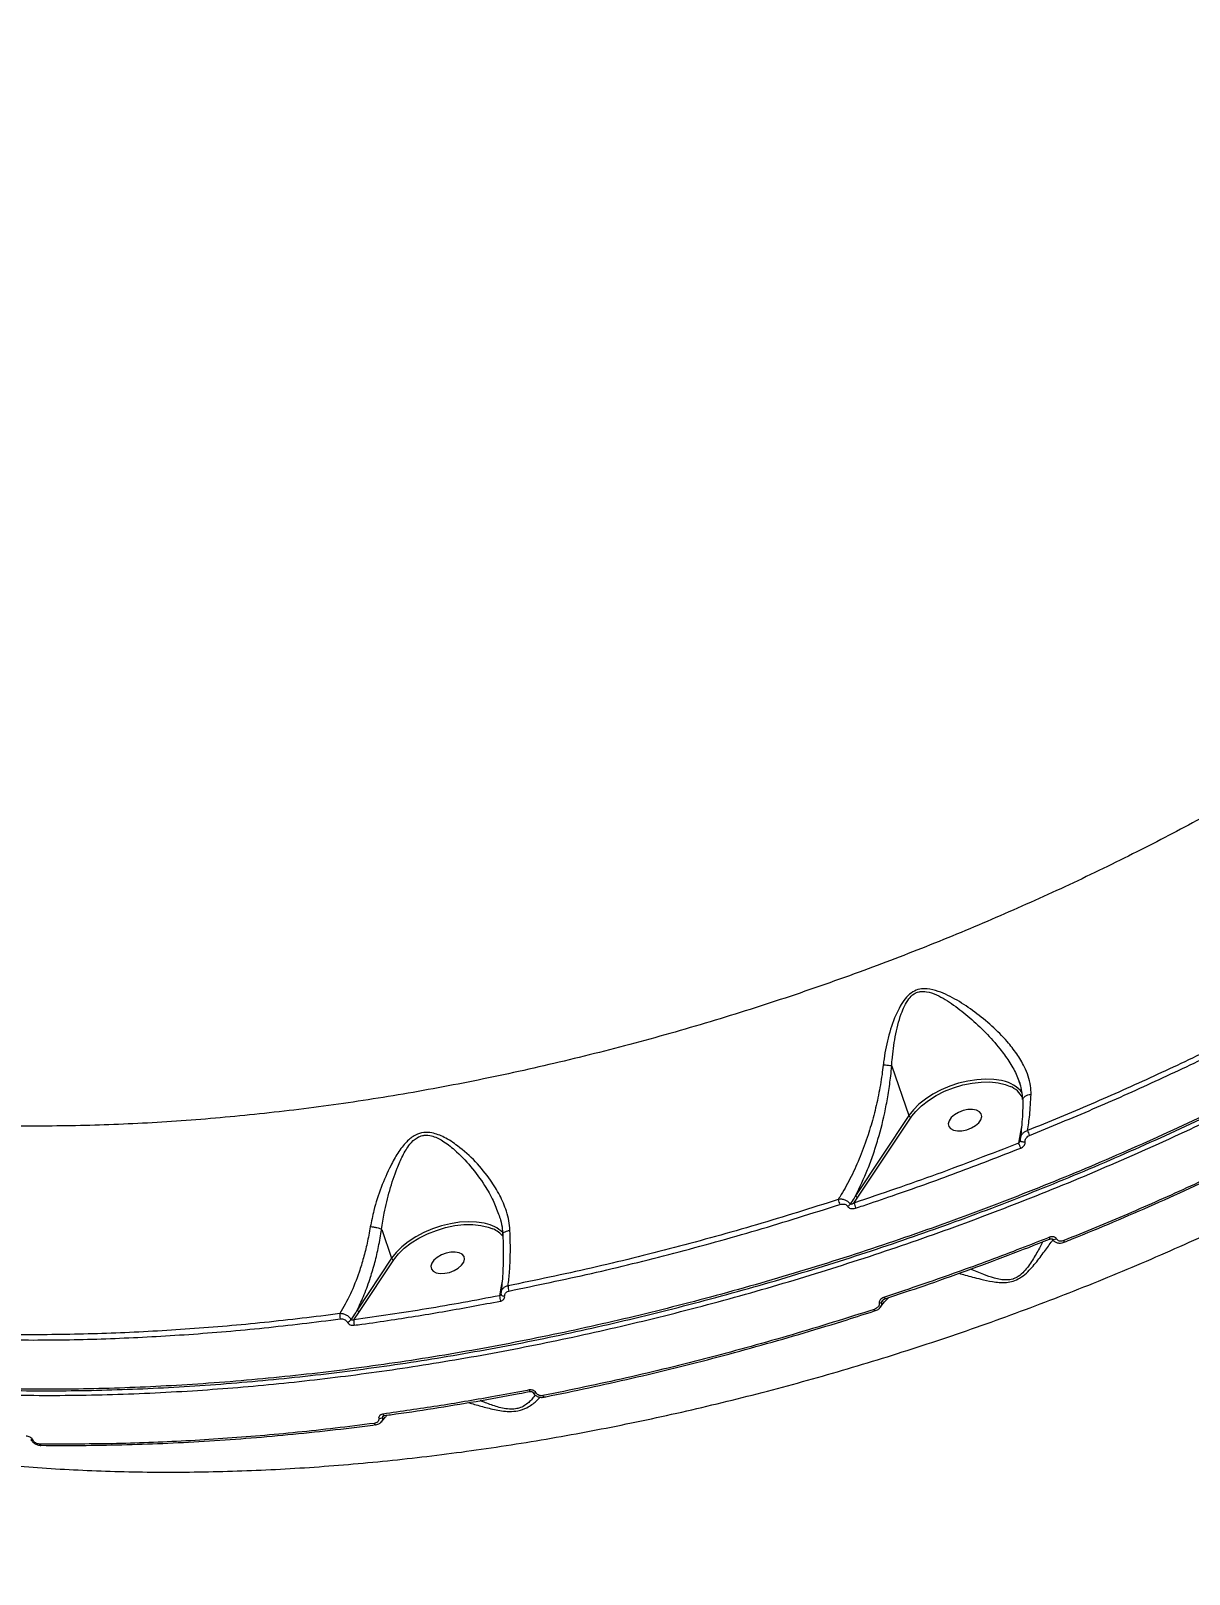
# Model space of a CAD drawing. Header units: millimetres. Extents: x -6879 to 7341, y -8047 to 7187.
# Drawn here: x -1129.2 to -830.7, y 2575.6 to 2973.6 of the extents above; entities that cross this region are included whole.
import ezdxf

# ---------------------------------------------------------------- set-up
doc = ezdxf.new("R2010")
doc.units = ezdxf.units.MM
for name, color, linetype in [('DIKOM_ОБЪЕКТ', 7, 'Continuous'), ('DIKOM_РАЗМЕР_ЗОНА', 7, 'Continuous'), ('DIKOM_РАЗМЕР_ОБЪЕКТА', 7, 'Continuous')]:
    doc.layers.add(name, color=color, linetype=linetype)
doc.styles.add('style1', font='arial.ttf', dxfattribs={"width": 0.8})
doc.dimstyles.new('1-50', dxfattribs={"dimtxt": 300, "dimasz": 200, "dimexe": 100, "dimexo": 0, "dimgap": 100, "dimtad": 0, "dimdec": 0, "dimtxsty": 'style1', "dimcen": 0, "dimclrd": 7, "dimclre": 7, "dimadec": 1, "dimazin": 2, "dimtfac": 1, "dimtdec": 0, "dimtmove": 1, "dimatfit": 3, "dimfxl": 0, "dimlwd": 25, "dimlwe": 18, "dimarcsym": 0})

# ---------------------------------------------------------------- blocks, each defined once
blk = doc.blocks.new('*D20')
at = {"layer": 'Defpoints', "color": 0, "transparency": 16777216}
for p in [(-335.47, 4138.44), (-5198.79, -5966.88), (-1568.13, -5966.88)]:
    blk.add_point(p, dxfattribs=at)
at = {"layer": 'DIKOM_РАЗМЕР_ОБЪЕКТА', "color": 7, "lineweight": 18, "transparency": 16777216}
for p, q in [((-335.47, 4138.44), (-5298.79, 4138.44)), ((-1568.13, -5966.88), (-5298.79, -5966.88))]:
    blk.add_line(p, q, dxfattribs=at)
at = {"layer": 'DIKOM_РАЗМЕР_ОБЪЕКТА', "color": 7, "lineweight": 25, "transparency": 16777216}
for p, q in [((-5198.79, 3938.44), (-5198.79, -81.84)), ((-5198.79, -5766.88), (-5198.79, -1161.62))]:
    blk.add_line(p, q, dxfattribs=at)
at = {"layer": 'DIKOM_РАЗМЕР_ОБЪЕКТА', "color": 7, "transparency": 16777216}
for points in [[(-5232.12, 3938.44), (-5165.46, 3938.44), (-5198.79, 4138.44)], [(-5232.12, -5766.88), (-5165.46, -5766.88), (-5198.79, -5966.88)]]:
    blk.add_solid(points, dxfattribs=at)
at = {"layer": 'DIKOM_РАЗМЕР_ОБЪЕКТА', "color": 0, "transparency": 16777216, "insert": (-5198.79, -621.73), "char_height": 300, "attachment_point": 5, "rotation": 90, "style": 'style1'}
blk.add_mtext('10100', dxfattribs=at)
blk = doc.blocks.new('*D19')
at = {"layer": 'Defpoints', "color": 0, "transparency": 16777216}
for p in [(5624.04, 6094.27), (-4435.35, 2864.29), (5624.04, -2640.11)]:
    blk.add_point(p, dxfattribs=at)
at = {"layer": 'DIKOM_РАЗМЕР_ОБЪЕКТА', "color": 7, "lineweight": 18, "transparency": 16777216}
for p, q in [((-4435.35, 2864.29), (-4435.35, 6194.27)), ((5624.04, -2640.11), (5624.04, 6194.27))]:
    blk.add_line(p, q, dxfattribs=at)
at = {"layer": 'DIKOM_РАЗМЕР_ОБЪЕКТА', "color": 7, "lineweight": 25, "transparency": 16777216}
for p, q in [((-4235.35, 6094.27), (2113.67, 6094.27)), ((5424.04, 6094.27), (3193.46, 6094.27))]:
    blk.add_line(p, q, dxfattribs=at)
at = {"layer": 'DIKOM_РАЗМЕР_ОБЪЕКТА', "color": 7, "transparency": 16777216}
for points in [[(-4235.35, 6127.6), (-4235.35, 6060.94), (-4435.35, 6094.27)], [(5424.04, 6127.6), (5424.04, 6060.94), (5624.04, 6094.27)]]:
    blk.add_solid(points, dxfattribs=at)
at = {"layer": 'DIKOM_РАЗМЕР_ОБЪЕКТА', "color": 0, "transparency": 16777216, "insert": (2653.56, 6094.27), "char_height": 300, "attachment_point": 5, "style": 'style1'}
blk.add_mtext('10100', dxfattribs=at)
blk = doc.blocks.new('*D18')
at = {"layer": 'Defpoints', "color": 0, "transparency": 16777216}
for p in [(-342.29, 5666.7), (-6681.79, -8047.27), (-1651.48, -8047.27)]:
    blk.add_point(p, dxfattribs=at)
at = {"layer": 'DIKOM_РАЗМЕР_ЗОНА', "color": 7, "lineweight": 18, "transparency": 16777216}
for p, q in [((-342.29, 5666.7), (-6781.79, 5666.7)), ((-1651.48, -8047.27), (-6781.79, -8047.27))]:
    blk.add_line(p, q, dxfattribs=at)
at = {"layer": 'DIKOM_РАЗМЕР_ЗОНА', "color": 7, "lineweight": 25, "transparency": 16777216}
for p, q in [((-6681.79, 5466.7), (-6681.79, -340.84)), ((-6681.79, -7847.27), (-6681.79, -1420.62))]:
    blk.add_line(p, q, dxfattribs=at)
at = {"layer": 'DIKOM_РАЗМЕР_ЗОНА', "color": 7, "transparency": 16777216}
for points in [[(-6715.12, 5466.7), (-6648.46, 5466.7), (-6681.79, 5666.7)], [(-6715.12, -7847.27), (-6648.46, -7847.27), (-6681.79, -8047.27)]]:
    blk.add_solid(points, dxfattribs=at)
at = {"layer": 'DIKOM_РАЗМЕР_ЗОНА', "color": 0, "transparency": 16777216, "insert": (-6681.79, -880.73), "char_height": 300, "attachment_point": 5, "rotation": 90, "style": 'style1'}
blk.add_mtext('13700', dxfattribs=at)
blk = doc.blocks.new('*D17')
at = {"layer": 'Defpoints', "color": 0, "transparency": 16777216}
for p in [(-5935.35, 6990.27), (-5935.35, 998.27), (7340.79, -2830.86)]:
    blk.add_point(p, dxfattribs=at)
at = {"layer": 'DIKOM_РАЗМЕР_ЗОНА', "color": 7, "lineweight": 18, "transparency": 16777216}
for p, q in [((-5935.35, 998.27), (-5935.35, 7090.27)), ((7340.79, -2830.86), (7340.79, 7090.27))]:
    blk.add_line(p, q, dxfattribs=at)
at = {"layer": 'DIKOM_РАЗМЕР_ЗОНА', "color": 7, "lineweight": 25, "transparency": 16777216}
for p, q in [((-5735.35, 6990.27), (2016.67, 6990.27)), ((7140.79, 6990.27), (3096.46, 6990.27))]:
    blk.add_line(p, q, dxfattribs=at)
at = {"layer": 'DIKOM_РАЗМЕР_ЗОНА', "color": 7, "transparency": 16777216}
for points in [[(-5735.35, 7023.6), (-5735.35, 6956.94), (-5935.35, 6990.27)], [(7140.79, 7023.6), (7140.79, 6956.94), (7340.79, 6990.27)]]:
    blk.add_solid(points, dxfattribs=at)
at = {"layer": 'DIKOM_РАЗМЕР_ЗОНА', "color": 0, "transparency": 16777216, "insert": (2556.56, 6990.27), "char_height": 300, "attachment_point": 5, "style": 'style1'}
blk.add_mtext('13300', dxfattribs=at)

msp = doc.modelspace()

# ---------------------------------------------------------------- linework, layer by layer
at = {"layer": 'DIKOM_ОБЪЕКТ', "color": 7, "linetype": 'Continuous', "lineweight": 15}
for p, q in [((-907.32, 2706.63), (-902.91, 2693.87)), ((-874.55, 2702.87), (-874.29, 2702.25)), ((-902.91, 2693.87), (-916.63, 2673.23)), ((-916.06, 2672.81), (-902.34, 2693.46)), ((-902.34, 2693.46), (-902.12, 2693.77)), ((-873.82, 2691.4), (-874.12, 2689.72)), ((-874.12, 2689.72), (-874.61, 2686.79)), ((-874.19, 2687.46), (-874.19, 2687.56)), ((-917.05, 2671.34), (-916.06, 2672.81)), ((-1038.79, 2664.53), (-1036.22, 2657.1)), ((-862.83, 2661.21), (-862.84, 2661.21)), ((-1036.22, 2657.1), (-1045.09, 2643.75)), ((-1044.52, 2643.34), (-1035.65, 2656.69)), ((-1035.65, 2656.69), (-1035.43, 2657)), ((-1007.74, 2651.17), (-1007.97, 2649.91)), ((-1007.97, 2649.91), (-1008.38, 2647.42)), ((-1008.01, 2647.88), (-1008.02, 2647.77)), ((-1045.96, 2641.2), (-1044.52, 2643.34)), ((-911.74, 2643.47), (-911.73, 2643.48)), ((-996.96, 2621.28), (-996.95, 2621.28))]:
    msp.add_line(p, q, dxfattribs=at)
at = {"layer": 'DIKOM_ОБЪЕКТ', "color": 7, "linetype": 'Continuous', "lineweight": 15, "flags": 128}
for points in [[(-878.69, 2702.81), (-879.06, 2702.9), (-881.03, 2703.2), (-883.16, 2703.28), (-885.41, 2703.13), (-887.73, 2702.78), (-890.07, 2702.21), (-892.38, 2701.44), (-894.6, 2700.49), (-896.69, 2699.38), (-898.61, 2698.14), (-900.31, 2696.79), (-901.75, 2695.35), (-902.91, 2693.87)], [(-902.12, 2693.77), (-901.15, 2694.97), (-899.65, 2696.43), (-897.87, 2697.8), (-895.87, 2699.05), (-893.69, 2700.15), (-891.39, 2701.06), (-889.01, 2701.78), (-886.62, 2702.27), (-884.27, 2702.53), (-882.03, 2702.56), (-879.93, 2702.34), (-878.05, 2701.9), (-876.81, 2701.42)], [(-892.64, 2691.09), (-892.17, 2690.52), (-891.4, 2690.13), (-890.39, 2689.94), (-889.22, 2689.98), (-887.99, 2690.23), (-886.79, 2690.69), (-885.73, 2691.31), (-884.89, 2692.05), (-884.34, 2692.83), (-884.12, 2693.61), (-884.25, 2694.31), (-884.72, 2694.88), (-885.49, 2695.28), (-886.5, 2695.47), (-887.67, 2695.43), (-888.91, 2695.17), (-890.1, 2694.71), (-891.16, 2694.09), (-892, 2693.36), (-892.55, 2692.57), (-892.77, 2691.8), (-892.64, 2691.09)], [(-872.94, 2687.12), (-873.18, 2687.07), (-873.42, 2687.06), (-873.65, 2687.08), (-873.85, 2687.13), (-874.01, 2687.21), (-874.13, 2687.31), (-874.19, 2687.43), (-874.19, 2687.46)], [(-1012.05, 2666.05), (-1012.37, 2666.13), (-1014.34, 2666.43), (-1016.47, 2666.51), (-1018.72, 2666.36), (-1021.04, 2666.01), (-1023.38, 2665.44), (-1025.69, 2664.67), (-1027.91, 2663.72), (-1030, 2662.62), (-1031.92, 2661.37), (-1033.62, 2660.02), (-1035.06, 2658.58), (-1036.22, 2657.1)], [(-1035.43, 2657), (-1034.46, 2658.2), (-1032.95, 2659.66), (-1031.18, 2661.04), (-1029.18, 2662.28), (-1027, 2663.38), (-1024.69, 2664.29), (-1022.32, 2665.01), (-1019.93, 2665.5), (-1017.58, 2665.76), (-1015.33, 2665.79), (-1013.24, 2665.57), (-1011.36, 2665.13), (-1010.12, 2664.65)], [(-1025.95, 2654.32), (-1025.48, 2653.75), (-1024.71, 2653.36), (-1023.7, 2653.17), (-1022.53, 2653.21), (-1021.3, 2653.46), (-1020.1, 2653.92), (-1019.04, 2654.54), (-1018.2, 2655.28), (-1017.65, 2656.06), (-1017.43, 2656.84), (-1017.56, 2657.54), (-1018.03, 2658.11), (-1018.8, 2658.51), (-1019.81, 2658.7), (-1020.98, 2658.66), (-1022.21, 2658.4), (-1023.41, 2657.94), (-1024.47, 2657.32), (-1025.31, 2656.59), (-1025.86, 2655.8), (-1026.08, 2655.03), (-1025.95, 2654.32)], [(-864.83, 2662.08), (-865.05, 2661.98), (-865.27, 2661.91), (-865.48, 2661.88), (-865.67, 2661.89), (-865.82, 2661.94), (-865.93, 2662.03), (-865.97, 2662.08)], [(-1008.02, 2647.77), (-1008.01, 2647.77), (-1007.97, 2647.66), (-1007.9, 2647.56), (-1007.78, 2647.47), (-1007.64, 2647.41), (-1007.47, 2647.37), (-1007.28, 2647.34), (-1007.09, 2647.35)], [(-909.22, 2647.03), (-909.17, 2646.89), (-909.13, 2646.77), (-909.1, 2646.69), (-909.08, 2646.64), (-909.07, 2646.62), (-909.07, 2646.62)], [(-1000.77, 2623.13), (-1000.72, 2622.99), (-1000.67, 2622.87), (-1000.61, 2622.79), (-1000.56, 2622.75), (-1000.52, 2622.74), (-1000.52, 2622.74)], [(-998.99, 2622.4), (-999.18, 2622.35), (-999.35, 2622.33), (-999.5, 2622.33), (-999.63, 2622.37), (-999.74, 2622.42), (-999.81, 2622.5), (-999.82, 2622.52)], [(-997.21, 2621.67), (-997.15, 2621.53), (-997.1, 2621.42), (-997.05, 2621.34), (-997.01, 2621.29), (-996.96, 2621.28), (-996.96, 2621.28)], [(-1040.66, 2614.52), (-1040.6, 2614.38), (-1040.55, 2614.27), (-1040.49, 2614.19), (-1040.43, 2614.15), (-1040.37, 2614.14)], [(-1038.44, 2616.92), (-1038.38, 2616.78), (-1038.32, 2616.67), (-1038.26, 2616.59), (-1038.2, 2616.55), (-1038.15, 2616.54)], [(-1040.37, 2614.14), (-1040.37, 2614.14), (-1040.35, 2614.14)], [(-1126.98, 2609.2), (-1126.92, 2609.06), (-1126.85, 2608.95), (-1126.77, 2608.88), (-1126.69, 2608.83), (-1126.63, 2608.82)], [(-1126.63, 2608.82), (-1126.61, 2608.82), (-1126.6, 2608.82)]]:
    msp.add_lwpolyline(points, dxfattribs=at)
at = {"layer": 'DIKOM_ОБЪЕКТ', "color": 7, "linetype": 'Continuous', "lineweight": 15}
for centre, radius, start, end in [((-880.29, 2694.45), 8.51, 38.8685, 79.166), ((-879.37, 2695.31), 6.63, 28.7851, 67.2702), ((-902.29, 2694.13), 0.672, 202.293, 265.7234), ((-884.65, 2681.88), 11.18, 18.9554, 26.0681), ((-881.88, 2685.28), 10.69, 19.0705, 26.2783), ((-892.71, 2680.64), 29.62, 196.4748, 199.0765), ((-919.31, 2671.9), 1.52, 293.2672, 327.1264), ((-880.72, 2682.45), 37.99, 197.0131, 199.1022), ((-916.01, 2673.48), 0.672, 202.293, 265.7234), ((-1013.8, 2657.18), 9.04, 46.5287, 78.8597), ((-1013.08, 2657.94), 7.34, 40.0957, 66.2188), ((-867.56, 2662.04), 1, 1.4291, 27.3005), ((-863.87, 2661.18), 1.03, 1.5137, 26.6178), ((-1035.6, 2657.36), 0.672, 202.2943, 265.722), ((-1004.56, 2647.31), 3.82, 178.2782, 199.1954), ((-1002.17, 2649.97), 4.05, 179.7728, 198.9847), ((-1046.72, 2642.38), 2.89, 171.6095, 198.7292), ((-1044.47, 2644.01), 0.672, 202.2818, 265.7346), ((-909.41, 2644.6), 2.58, 196.0041, 205.8934), ((-910.79, 2646.68), 1.27, 278.885, 317.4711), ((-1048.08, 2642.32), 1.73, 283.9857, 323.9074), ((-1043.13, 2640.75), 2.86, 170.906, 199.0475), ((-1039.52, 2617.06), 1.35, 268.4197, 318.2719), ((-1128.82, 2610.68), 0.492, 218.2715, 286.3821)]:
    msp.add_arc(centre, radius, start, end, dxfattribs=at)
for points, knots in [([(-781.28, 2798.34), (-786.26, 2795.1), (-796.22, 2788.62), (-811.78, 2779.32), (-827.74, 2770.37), (-844.33, 2761.7), (-861.52, 2753.34), (-879.29, 2745.34), (-897.35, 2737.81), (-916.28, 2730.56), (-936.06, 2723.66), (-956.69, 2717.2), (-977.46, 2711.41), (-998.28, 2706.3), (-1019.06, 2701.91), (-1039.71, 2698.25), (-1060.18, 2695.35), (-1080.45, 2693.2), (-1100.47, 2691.78), (-1120.16, 2691.11), (-1139.43, 2691.19), (-1158.18, 2692.03), (-1176.39, 2693.63), (-1194.02, 2695.97), (-1211.06, 2699.05), (-1227.41, 2702.85), (-1243.01, 2707.35), (-1258.06, 2712.64), (-1272.47, 2718.77), (-1286.17, 2725.73), (-1298.85, 2733.41), (-1310.45, 2741.8), (-1321.02, 2750.81), (-1327.08, 2757.34), (-1330.11, 2760.61)], [0, 0, 0, 0, 0.027767, 0.055566, 0.083366, 0.111132, 0.140037, 0.16898, 0.197923, 0.226828, 0.258638, 0.290548, 0.32251, 0.354472, 0.386382, 0.418191, 0.449895, 0.4817, 0.513555, 0.545411, 0.577215, 0.608919, 0.640548, 0.672276, 0.704055, 0.735835, 0.767563, 0.799191, 0.832594, 0.866027, 0.89943, 0.932943, 0.966486, 1, 1, 1, 1]), ([(-697.95, 2774.04), (-701.14, 2771.49), (-709.74, 2764.6), (-724.45, 2753.68), (-742.22, 2741.41), (-760.91, 2729.46), (-780.47, 2717.88), (-800.86, 2706.73), (-821.63, 2696.24), (-842.71, 2686.45), (-864, 2677.35), (-885.86, 2668.79), (-908.22, 2660.84), (-931.03, 2653.53), (-953.77, 2647.02), (-976.39, 2641.32), (-998.79, 2636.41), (-1021.35, 2632.22), (-1043.99, 2628.79), (-1066.64, 2626.14), (-1088.8, 2624.35), (-1110.4, 2623.38), (-1131.39, 2623.22), (-1152.11, 2623.86), (-1172.48, 2625.34), (-1192.42, 2627.66), (-1211.49, 2630.77), (-1229.64, 2634.66), (-1246.85, 2639.26), (-1263.4, 2644.67), (-1279.2, 2650.88), (-1294.18, 2657.9), (-1307.42, 2665.26), (-1319.06, 2672.8), (-1329.22, 2680.41), (-1337.98, 2687.85), (-1342.95, 2692.96), (-1345.12, 2695.19)], [0, 0, 0, 0, 0.017197, 0.046329, 0.075483, 0.104616, 0.134594, 0.164597, 0.194575, 0.223707, 0.252862, 0.281994, 0.311973, 0.341975, 0.371954, 0.401086, 0.430241, 0.459373, 0.489351, 0.519354, 0.549332, 0.578464, 0.607619, 0.636751, 0.66673, 0.696732, 0.726711, 0.755843, 0.784998, 0.81413, 0.844108, 0.874111, 0.904089, 0.929445, 0.954829, 0.980214, 1, 1, 1, 1]), ([(-1370.41, 2730.54), (-1369.28, 2728.26), (-1366.22, 2722.1), (-1360.26, 2712.47), (-1352.26, 2701.8), (-1343, 2691.59), (-1332.5, 2681.88), (-1320.75, 2672.73), (-1308.01, 2664.34), (-1294.35, 2656.71), (-1279.85, 2649.83), (-1264.29, 2643.61), (-1247.66, 2638.09), (-1230, 2633.29), (-1211.71, 2629.34), (-1192.85, 2626.23), (-1173.51, 2623.92), (-1153.39, 2622.39), (-1132.52, 2621.66), (-1110.95, 2621.77), (-1089.41, 2622.7), (-1068, 2624.4), (-1046.82, 2626.78), (-1025.24, 2629.92), (-1003.34, 2633.83), (-981.17, 2638.51), (-958.92, 2643.94), (-936.65, 2650.12), (-914.44, 2657.02), (-892.21, 2664.68), (-870.04, 2673.11), (-848.02, 2682.29), (-826.62, 2692.02), (-805.91, 2702.25), (-785.93, 2712.94), (-766.35, 2724.25), (-747.26, 2736.16), (-728.75, 2748.67), (-712.22, 2760.69), (-702.2, 2768.65), (-697.76, 2772.18)], [0, 0, 0, 0, 0.015652, 0.042167, 0.068704, 0.09522, 0.122506, 0.149814, 0.177101, 0.203617, 0.230153, 0.256669, 0.283955, 0.311263, 0.33855, 0.365066, 0.391602, 0.418118, 0.445404, 0.472713, 0.499999, 0.52556, 0.551139, 0.576701, 0.602949, 0.629218, 0.655467, 0.681983, 0.708519, 0.735035, 0.762321, 0.78963, 0.816916, 0.843432, 0.869968, 0.896485, 0.923771, 0.951079, 0.978366, 1, 1, 1, 1]), ([(-1345.05, 2694.91), (-1344.22, 2694.03), (-1341.83, 2691.51), (-1337.58, 2687.51), (-1332.34, 2682.91), (-1326.82, 2678.45), (-1321.01, 2674.13), (-1314.93, 2669.95), (-1308.57, 2665.91), (-1301.96, 2662.03), (-1295.11, 2658.33), (-1288.06, 2654.81), (-1280.8, 2651.47), (-1273.34, 2648.32), (-1265.67, 2645.34), (-1257.78, 2642.55), (-1249.68, 2639.94), (-1241.37, 2637.51), (-1232.84, 2635.26), (-1224.08, 2633.18), (-1215.11, 2631.28), (-1205.93, 2629.57), (-1196.6, 2628.04), (-1187.14, 2626.72), (-1177.56, 2625.59), (-1167.87, 2624.66), (-1158.05, 2623.93), (-1148.1, 2623.39), (-1138.03, 2623.04), (-1127.83, 2622.89), (-1117.49, 2622.94), (-1107.01, 2623.18), (-1096.39, 2623.62), (-1085.65, 2624.25), (-1074.83, 2625.07), (-1063.98, 2626.09), (-1053.11, 2627.29), (-1042.21, 2628.68), (-1031.3, 2630.26), (-1020.36, 2632.03), (-1009.39, 2633.98), (-998.39, 2636.12), (-987.35, 2638.46), (-976.28, 2640.98), (-965.16, 2643.69), (-954.01, 2646.6), (-942.87, 2649.68), (-931.78, 2652.93), (-920.77, 2656.34), (-909.85, 2659.9), (-899, 2663.63), (-888.24, 2667.51), (-877.55, 2671.55), (-866.93, 2675.75), (-856.37, 2680.12), (-845.88, 2684.65), (-835.45, 2689.34), (-825.09, 2694.2), (-814.82, 2699.21), (-804.68, 2704.35), (-794.71, 2709.61), (-784.93, 2714.97), (-775.32, 2720.44), (-765.88, 2726.03), (-756.61, 2731.72), (-747.5, 2737.54), (-738.56, 2743.47), (-729.77, 2749.52), (-721.14, 2755.68), (-712.68, 2761.98), (-704.94, 2767.92), (-700.13, 2771.81), (-698, 2773.53)], [0, 0, 0, 0, 0.0077, 0.0220113, 0.0363364, 0.05069, 0.0650884, 0.0795479, 0.0940843, 0.1086631, 0.123188, 0.137641, 0.1520393, 0.1663995, 0.1807374, 0.1950691, 0.2094095, 0.223771, 0.2381694, 0.2526214, 0.267143, 0.2817285, 0.2962917, 0.3107691, 0.3251857, 0.3395574, 0.353901, 0.3682327, 0.3825686, 0.3969204, 0.4113036, 0.4257349, 0.4402303, 0.4548013, 0.4693736, 0.4838702, 0.4983008, 0.5126816, 0.527029, 0.5413597, 0.5556897, 0.5700323, 0.5844013, 0.5988134, 0.6132852, 0.6278323, 0.6424074, 0.6569262, 0.6713737, 0.6857669, 0.7001218, 0.7144547, 0.7287826, 0.7431193, 0.7574782, 0.7718752, 0.7863266, 0.800849, 0.8154272, 0.8299762, 0.8444447, 0.858854, 0.8732201, 0.8875597, 0.9018889, 0.916224, 0.9305763, 0.944962, 0.9593973, 0.9738986, 0.9884722, 1, 1, 1, 1]), ([(-871.41, 2699.36), (-871.43, 2700.1), (-871.46, 2701.65), (-872.08, 2704.06), (-873.22, 2706.83), (-875.03, 2709.85), (-877.83, 2713.39), (-881.46, 2717.05), (-885.84, 2720.6), (-890.4, 2723.72), (-894.53, 2725.76), (-897.83, 2726.64), (-900.12, 2726.58), (-902, 2725.85), (-903.61, 2724.43), (-904.92, 2722.59), (-906.56, 2719.35), (-908.18, 2714.68), (-909.12, 2710.04), (-909.45, 2707.44), (-909.52, 2706.91)], [0, 0, 0, 0, 0.03997, 0.083836, 0.127731, 0.188934, 0.250231, 0.335039, 0.419982, 0.502434, 0.584613, 0.629741, 0.658082, 0.686914, 0.717999, 0.753285, 0.788721, 0.882242, 0.97587, 1, 1, 1, 1]), ([(-907.33, 2706.63), (-907.33, 2706.64), (-907.31, 2707.16), (-907.11, 2709.7), (-906.51, 2714.27), (-905.38, 2718.91), (-904.07, 2722.14), (-903.04, 2723.93), (-901.76, 2725.25), (-900.66, 2725.74), (-899.57, 2725.95), (-897.97, 2725.88), (-895.8, 2725.07), (-893.5, 2723.83), (-890.61, 2721.9), (-887.1, 2719.12), (-883.08, 2715.33), (-879.7, 2711.55), (-877.07, 2707.91), (-875.43, 2705.14), (-874.77, 2703.43), (-874.55, 2702.87)], [0, 0, 0, 0, 0.0001, 0.027307, 0.131617, 0.238208, 0.276134, 0.31476, 0.346543, 0.369943, 0.375296, 0.404173, 0.452388, 0.497903, 0.543471, 0.636805, 0.732025, 0.829318, 0.897294, 0.966888, 1, 1, 1, 1]), ([(-808.45, 2719.39), (-813.6, 2716.75), (-823.89, 2711.49), (-839.74, 2704), (-855.85, 2696.78), (-866.81, 2692.27), (-872.29, 2690.01)], [0, 0, 0, 0, 0.249099, 0.498199, 0.7491, 1, 1, 1, 1]), ([(-871.77, 2688.77), (-866.32, 2691.02), (-855.41, 2695.51), (-839.31, 2702.72), (-823.38, 2710.24), (-812.99, 2715.56), (-807.8, 2718.21)], [0, 0, 0, 0, 0.249101, 0.498199, 0.7491, 1, 1, 1, 1]), ([(-909.52, 2706.91), (-909.62, 2706.11), (-909.94, 2703.48), (-910.7, 2699.1), (-911.91, 2693.89), (-913.48, 2688.59), (-915.41, 2683.3), (-917.73, 2678.13), (-919.69, 2674.52), (-920.85, 2672.66), (-921.11, 2672.24)], [0, 0, 0, 0, 0.060121, 0.196236, 0.332817, 0.469062, 0.630327, 0.792113, 0.953432, 1, 1, 1, 1]), ([(-916.63, 2673.23), (-915.56, 2675.43), (-913.94, 2678.76), (-912.11, 2683.77), (-910.48, 2688.88), (-909.14, 2694.25), (-908.13, 2699.79), (-907.62, 2703.49), (-907.4, 2705.79), (-907.32, 2706.63)], [0, 0, 0, 0, 0.235539, 0.356036, 0.476527, 0.701658, 0.817295, 0.932918, 1, 1, 1, 1]), ([(-907.33, 2706.63), (-907.49, 2706.66), (-907.81, 2706.72), (-908.55, 2706.81), (-909.15, 2706.88), (-909.47, 2706.91), (-909.52, 2706.91)], [0, 0, 0, 0, 0.315758, 0.631501, 0.943813, 1, 1, 1, 1]), ([(-907.32, 2706.63), (-907.32, 2706.63), (-907.33, 2706.63), (-907.33, 2706.63), (-907.33, 2706.63), (-907.33, 2706.63)], [0, 0, 0, 0, 0.426575, 0.788876, 1, 1, 1, 1]), ([(-1201.02, 2615.53), (-1196.21, 2614.24), (-1186.09, 2611.52), (-1169.8, 2608.25), (-1152.42, 2605.52), (-1134.44, 2603.55), (-1115.9, 2602.32), (-1096.85, 2601.84), (-1077.34, 2602.08), (-1057.47, 2603.06), (-1037.33, 2604.76), (-1016.97, 2607.19), (-996.43, 2610.36), (-975.73, 2614.25), (-954.95, 2618.84), (-934.2, 2624.11), (-913.55, 2630.03), (-893.08, 2636.58), (-872.8, 2643.79), (-852.76, 2651.62), (-833.02, 2660.03), (-813.69, 2668.99), (-794.83, 2678.45), (-777.9, 2687.65), (-762.75, 2696.44), (-753.85, 2702), (-749.39, 2704.79)], [0, 0, 0, 0, 0.038582, 0.081203, 0.123757, 0.166177, 0.208626, 0.251209, 0.29386, 0.336512, 0.379095, 0.421545, 0.464064, 0.506715, 0.549435, 0.592155, 0.634807, 0.677326, 0.71995, 0.762707, 0.805531, 0.848356, 0.891114, 0.933738, 0.966869, 1, 1, 1, 1]), ([(-874.6, 2702.85), (-874.56, 2702.75), (-874.24, 2701.99), (-873.92, 2700.59), (-873.65, 2699.07), (-873.68, 2698.24), (-873.69, 2698.02)], [0, 0, 0, 0, 0.0625574, 0.4613329, 0.8608167, 1, 1, 1, 1]), ([(-873.51, 2698.02), (-873.52, 2698.02), (-873.55, 2698.19), (-873.36, 2698.5), (-872.94, 2698.91), (-872.29, 2699.21), (-871.75, 2699.32), (-871.46, 2699.35), (-871.41, 2699.36)], [0, 0, 0, 0, 0.0025782, 0.2481474, 0.4937736, 0.7393776, 0.9604008, 1, 1, 1, 1]), ([(-872.29, 2690.01), (-872.1, 2691.32), (-871.68, 2694.15), (-871.51, 2697.53), (-871.41, 2699.36)], [0, 0, 0, 0, 0.4604869, 1, 1, 1, 1]), ([(-873.52, 2697.98), (-873.52, 2697.79), (-873.52, 2696.52), (-873.61, 2694.36), (-873.79, 2691.55), (-873.99, 2689.46), (-874.16, 2688.39), (-874.2, 2688.1)], [0, 0, 0, 0, 0.0522186, 0.3325512, 0.6129464, 0.8930854, 1, 1, 1, 1]), ([(-798.92, 2691.01), (-804.08, 2688.37), (-814.41, 2683.11), (-830.3, 2675.62), (-846.46, 2668.41), (-857.45, 2663.9), (-862.94, 2661.65)], [0, 0, 0, 0, 0.2491, 0.498198, 0.7491, 1, 1, 1, 1]), ([(-862.85, 2661.25), (-862.16, 2661.52), (-857.9, 2663.21), (-850.15, 2666.46), (-839.61, 2671.01), (-829.17, 2675.72), (-818.84, 2680.58), (-808.73, 2685.52), (-802.14, 2688.9), (-798.9, 2690.56)], [0, 0, 0, 0, 0.031422, 0.193597, 0.355893, 0.518281, 0.680721, 0.843172, 1, 1, 1, 1]), ([(-1005.73, 2664.31), (-1005.8, 2665.13), (-1005.95, 2666.77), (-1006.76, 2669.8), (-1008.26, 2673.35), (-1010.92, 2677.68), (-1014.51, 2682.07), (-1018.59, 2685.76), (-1022.4, 2688.27), (-1025.42, 2689.47), (-1028.04, 2689.64), (-1030.38, 2688.88), (-1032.63, 2687.01), (-1034.69, 2684.29), (-1036.86, 2680.34), (-1039, 2675.41), (-1040.74, 2670.04), (-1041.43, 2666.61), (-1041.72, 2665.19)], [0, 0, 0, 0, 0.040431, 0.080884, 0.150958, 0.221148, 0.313921, 0.406691, 0.468097, 0.51844, 0.55094, 0.585738, 0.630831, 0.689217, 0.74783, 0.841261, 0.934579, 1, 1, 1, 1]), ([(-1038.8, 2664.54), (-1038.8, 2664.54), (-1038.62, 2665.94), (-1038.08, 2669.34), (-1036.78, 2674.67), (-1035.16, 2679.6), (-1033.42, 2683.57), (-1031.81, 2686.3), (-1030.02, 2688.1), (-1028.6, 2688.69), (-1027.35, 2688.89), (-1026.04, 2688.75), (-1024.49, 2688.17), (-1022.44, 2687.05), (-1019.43, 2684.69), (-1015.73, 2680.82), (-1012.46, 2676.35), (-1010.05, 2672.19), (-1009.11, 2669.65), (-1008.69, 2668.48)], [0, 0, 0, 0, 0.000066, 0.073568, 0.177361, 0.284036, 0.347796, 0.41268, 0.459615, 0.486508, 0.494458, 0.527073, 0.553253, 0.580183, 0.647432, 0.750373, 0.855899, 0.933969, 1, 1, 1, 1]), ([(-874.61, 2686.79), (-881.61, 2684.06), (-895.63, 2678.6), (-909.9, 2673.76), (-917.05, 2671.34)], [0, 0, 0, 0, 0.499276, 1, 1, 1, 1]), ([(-874.2, 2687.42), (-874.2, 2687.41), (-874.21, 2687.34), (-874.26, 2687.2), (-874.38, 2687.02), (-874.5, 2686.88), (-874.58, 2686.81), (-874.61, 2686.79)], [0, 0, 0, 0, 0.0333472, 0.2751126, 0.5554292, 0.8766903, 1, 1, 1, 1]), ([(-874.16, 2688.06), (-874.19, 2687.97), (-874.24, 2687.77), (-874.19, 2687.57), (-874.16, 2687.47)], [0, 0, 0, 0, 0.480846, 1, 1, 1, 1]), ([(-874.19, 2687.46), (-874.19, 2687.46), (-874.19, 2687.46), (-874.2, 2687.44), (-874.2, 2687.42)], [0, 0, 0, 0, 0.09431, 1, 1, 1, 1]), ([(-872.29, 2690.01), (-872.4, 2689.98), (-872.78, 2689.85), (-873.38, 2689.49), (-873.9, 2688.91), (-874.17, 2688.41), (-874.17, 2688.14), (-874.17, 2688.1)], [0, 0, 0, 0, 0.109544, 0.402903, 0.678011, 0.942968, 1, 1, 1, 1]), ([(-874.07, 2685.51), (-874.01, 2685.54), (-873.78, 2685.64), (-873.44, 2685.88), (-873.12, 2686.27), (-872.93, 2686.7), (-872.94, 2686.98), (-872.94, 2687.12)], [0, 0, 0, 0, 0.091891, 0.335573, 0.563091, 0.781453, 1, 1, 1, 1]), ([(-872.94, 2687.12), (-872.95, 2687.26), (-872.96, 2687.55), (-872.76, 2687.99), (-872.43, 2688.38), (-872.07, 2688.64), (-871.84, 2688.75), (-871.77, 2688.77)], [0, 0, 0, 0, 0.216869, 0.433429, 0.66199, 0.908059, 1, 1, 1, 1]), ([(-916.62, 2670.02), (-915.99, 2670.23), (-912.82, 2671.28), (-904.1, 2674.24), (-890.5, 2679.1), (-879.55, 2683.37), (-874.07, 2685.51)], [0, 0, 0, 0, 0.044142, 0.220714, 0.610013, 1, 1, 1, 1]), ([(-921.11, 2672.24), (-928.12, 2670.02), (-942.13, 2665.59), (-963.39, 2659.74), (-984.77, 2654.43), (-999.07, 2651.46), (-1006.22, 2649.98)], [0, 0, 0, 0, 0.248595, 0.497193, 0.748596, 1, 1, 1, 1]), ([(-1006, 2648.65), (-998.91, 2650.12), (-984.74, 2653.05), (-963.39, 2658.34), (-942, 2664.22), (-927.8, 2668.71), (-920.7, 2670.96)], [0, 0, 0, 0, 0.2485961, 0.4971932, 0.7485982, 1, 1, 1, 1]), ([(-918.03, 2671.07), (-918.05, 2671.11), (-918.17, 2671.31), (-918.5, 2671.68), (-919.14, 2672.07), (-919.99, 2672.31), (-920.68, 2672.31), (-921.05, 2672.25), (-921.11, 2672.24)], [0, 0, 0, 0, 0.0395, 0.23265, 0.443715, 0.686742, 0.947949, 1, 1, 1, 1]), ([(-920.7, 2670.96), (-920.45, 2671.02), (-920.01, 2671.12), (-919.42, 2671.04), (-919, 2670.85), (-918.79, 2670.64), (-918.72, 2670.52), (-918.71, 2670.5)], [0, 0, 0, 0, 0.327794, 0.573883, 0.779596, 0.962811, 1, 1, 1, 1]), ([(-918.71, 2670.5), (-918.69, 2670.47), (-918.62, 2670.34), (-918.39, 2670.12), (-917.94, 2669.93), (-917.32, 2669.85), (-916.87, 2669.96), (-916.62, 2670.02)], [0, 0, 0, 0, 0.044093, 0.2245349, 0.4338141, 0.6875144, 1, 1, 1, 1]), ([(-916.63, 2673.23), (-916.76, 2673.02), (-917.23, 2672.29), (-917.7, 2671.58), (-918.03, 2671.07)], [0, 0, 0, 0, 0.291328, 1, 1, 1, 1]), ([(-917.05, 2671.34), (-917.17, 2671.26), (-917.38, 2671.12), (-917.67, 2671.01), (-917.86, 2670.99), (-917.97, 2671.02), (-918.01, 2671.04), (-918.03, 2671.06), (-918.03, 2671.07)], [0, 0, 0, 0, 0.369391, 0.644567, 0.837211, 0.92702, 0.971094, 1, 1, 1, 1]), ([(-1008.67, 2668.49), (-1008.5, 2667.98), (-1008.05, 2666.69), (-1007.68, 2664.91), (-1007.62, 2663.67), (-1007.6, 2663.21)], [0, 0, 0, 0, 0.288089, 0.734647, 1, 1, 1, 1]), ([(-1041.72, 2665.19), (-1041.98, 2663.78), (-1042.47, 2661.05), (-1043.46, 2657.16), (-1044.84, 2652.7), (-1046.8, 2647.68), (-1048.64, 2644.45), (-1049.58, 2642.81)], [0, 0, 0, 0, 0.164795, 0.31844, 0.473517, 0.73331, 1, 1, 1, 1]), ([(-1045.09, 2643.75), (-1044.47, 2645.07), (-1043.22, 2647.71), (-1041.73, 2651.88), (-1040.51, 2656.02), (-1039.53, 2660.14), (-1039.04, 2663.04), (-1038.79, 2664.53)], [0, 0, 0, 0, 0.219899, 0.442775, 0.623672, 0.806257, 1, 1, 1, 1]), ([(-1038.8, 2664.54), (-1038.95, 2664.6), (-1039.27, 2664.74), (-1039.99, 2664.93), (-1040.79, 2665.08), (-1041.38, 2665.16), (-1041.67, 2665.19), (-1041.72, 2665.19)], [0, 0, 0, 0, 0.2440183, 0.4880081, 0.7320217, 0.9571155, 1, 1, 1, 1]), ([(-1038.79, 2664.53), (-1038.79, 2664.54), (-1038.79, 2664.54), (-1038.79, 2664.54), (-1038.8, 2664.54), (-1038.8, 2664.54)], [0, 0, 0, 0, 0.490881, 0.91065, 1, 1, 1, 1]), ([(-1007.58, 2663.22), (-1007.55, 2662.53), (-1007.47, 2660.76), (-1007.44, 2658.07), (-1007.48, 2655.16), (-1007.62, 2652.43), (-1007.8, 2650.17), (-1007.98, 2648.93), (-1008.05, 2648.44)], [0, 0, 0, 0, 0.121134, 0.30852, 0.497008, 0.686148, 0.875107, 1, 1, 1, 1]), ([(-1007.54, 2663.21), (-1007.55, 2663.23), (-1007.6, 2663.37), (-1007.41, 2663.63), (-1006.98, 2663.96), (-1006.41, 2664.17), (-1005.97, 2664.27), (-1005.77, 2664.31), (-1005.73, 2664.31)], [0, 0, 0, 0, 0.045836, 0.301705, 0.557621, 0.813532, 0.957348, 1, 1, 1, 1]), ([(-1006.22, 2649.98), (-1006.07, 2651.2), (-1005.78, 2653.66), (-1005.6, 2658.05), (-1005.62, 2661.69), (-1005.71, 2663.86), (-1005.73, 2664.31)], [0, 0, 0, 0, 0.299164, 0.603987, 0.916354, 1, 1, 1, 1]), ([(-866.67, 2662.5), (-867.29, 2662.25), (-870.38, 2661.03), (-878.95, 2657.7), (-892.49, 2652.68), (-903.64, 2648.92), (-909.22, 2647.03)], [0, 0, 0, 0, 0.044143, 0.220715, 0.610015, 1, 1, 1, 1]), ([(-864.83, 2662.08), (-864.92, 2662.19), (-865.1, 2662.43), (-865.57, 2662.63), (-866.12, 2662.67), (-866.48, 2662.56), (-866.67, 2662.5)], [0, 0, 0, 0, 0.233835, 0.482432, 0.741314, 1, 1, 1, 1]), ([(-909.07, 2646.63), (-905.7, 2647.75), (-898.69, 2650.09), (-888.11, 2653.84), (-877.34, 2657.85), (-870.16, 2660.6), (-866.59, 2662.05), (-866.56, 2662.07)], [0, 0, 0, 0, 0.2352863, 0.4899769, 0.743826, 0.9973418, 1, 1, 1, 1]), ([(-889.98, 2653.21), (-889.46, 2653.07), (-887.85, 2652.63), (-884.91, 2651.81), (-881.9, 2651.12), (-879.65, 2650.84), (-877.87, 2650.82), (-876.03, 2651.15), (-874.19, 2651.99), (-872.59, 2653.25), (-870.69, 2655.23), (-868.75, 2657.75), (-867, 2660.19), (-866.07, 2661.43), (-865.77, 2661.84)], [0, 0, 0, 0, 0.078619, 0.240107, 0.347872, 0.402529, 0.458486, 0.508009, 0.558034, 0.620385, 0.680284, 0.806443, 0.935501, 1, 1, 1, 1]), ([(-868.34, 2661.37), (-868.4, 2661.27), (-868.93, 2660.31), (-870.07, 2658.17), (-871.63, 2655.63), (-873.19, 2653.64), (-874.46, 2652.47), (-875.57, 2651.91), (-876.57, 2651.59), (-877.78, 2651.43), (-879.36, 2651.59), (-881.37, 2652.08), (-884.03, 2653.04), (-885.88, 2653.83), (-886.96, 2654.3)], [0, 0, 0, 0, 0.017771, 0.170418, 0.322632, 0.391487, 0.460314, 0.505382, 0.513671, 0.567023, 0.629865, 0.693128, 0.820876, 1, 1, 1, 1]), ([(-866.55, 2662.06), (-866.54, 2662.07), (-866.45, 2662.11), (-866.28, 2662.14), (-866.09, 2662.13), (-865.98, 2662.09), (-865.96, 2662.07), (-865.96, 2662.08), (-865.96, 2662.08)], [0, 0, 0, 0, 0.052371, 0.285975, 0.505174, 0.714431, 0.933019, 1, 1, 1, 1]), ([(-865.94, 2662.09), (-865.85, 2661.94), (-865.63, 2661.56), (-865.02, 2661.18), (-864.26, 2660.97), (-863.49, 2660.98), (-863.03, 2661.16), (-862.84, 2661.24)], [0, 0, 0, 0, 0.15524, 0.373412, 0.59535, 0.83135, 1, 1, 1, 1]), ([(-862.94, 2661.65), (-863.13, 2661.59), (-863.51, 2661.47), (-864.07, 2661.52), (-864.55, 2661.71), (-864.74, 2661.96), (-864.83, 2662.08)], [0, 0, 0, 0, 0.258345, 0.51675, 0.767775, 1, 1, 1, 1]), ([(-1008.38, 2647.42), (-1014.66, 2646.25), (-1027.23, 2643.9), (-1039.71, 2642.1), (-1045.96, 2641.2)], [0, 0, 0, 0, 0.499452, 1, 1, 1, 1]), ([(-1008.02, 2647.77), (-1008.02, 2647.76), (-1008.02, 2647.7), (-1008.08, 2647.61), (-1008.19, 2647.5), (-1008.3, 2647.45), (-1008.37, 2647.43), (-1008.38, 2647.42)], [0, 0, 0, 0, 0.052229, 0.34474, 0.638394, 0.932043, 1, 1, 1, 1]), ([(-1008.17, 2646.05), (-1008.13, 2646.06), (-1007.93, 2646.1), (-1007.6, 2646.25), (-1007.27, 2646.55), (-1007.07, 2646.93), (-1007.08, 2647.21), (-1007.09, 2647.35)], [0, 0, 0, 0, 0.054614, 0.291381, 0.52784, 0.763985, 1, 1, 1, 1]), ([(-1007.99, 2648.35), (-1008.01, 2648.27), (-1008.07, 2648.08), (-1008.01, 2647.88), (-1007.98, 2647.78)], [0, 0, 0, 0, 0.435607, 1, 1, 1, 1]), ([(-1006.22, 2649.98), (-1006.28, 2649.97), (-1006.61, 2649.9), (-1007.16, 2649.67), (-1007.7, 2649.18), (-1007.98, 2648.73), (-1007.99, 2648.47), (-1007.99, 2648.43)], [0, 0, 0, 0, 0.066141, 0.360517, 0.654967, 0.948995, 1, 1, 1, 1]), ([(-1007.09, 2647.35), (-1007.09, 2647.49), (-1007.1, 2647.76), (-1006.9, 2648.15), (-1006.57, 2648.45), (-1006.23, 2648.6), (-1006.04, 2648.64), (-1006, 2648.65)], [0, 0, 0, 0, 0.236439, 0.472984, 0.70988, 0.946854, 1, 1, 1, 1]), ([(-909.22, 2647.03), (-909.36, 2646.98), (-909.68, 2646.86), (-910.1, 2646.56), (-910.42, 2646.2), (-910.6, 2645.81), (-910.59, 2645.55), (-910.59, 2645.42)], [0, 0, 0, 0, 0.182542, 0.423754, 0.627466, 0.813443, 1, 1, 1, 1]), ([(-910.19, 2644.51), (-909.74, 2645.11), (-909.08, 2645.98), (-908.4, 2646.7), (-908.18, 2646.92)], [0, 0, 0, 0, 0.689328, 1, 1, 1, 1]), ([(-909.85, 2645.82), (-909.78, 2645.91), (-909.64, 2646.13), (-909.49, 2646.34), (-909.41, 2646.45)], [0, 0, 0, 0, 0.449499, 1, 1, 1, 1]), ([(-909.71, 2646.19), (-909.71, 2646.19), (-909.69, 2646.22), (-909.61, 2646.31), (-909.44, 2646.44), (-909.25, 2646.56), (-909.1, 2646.6), (-909.06, 2646.61)], [0, 0, 0, 0, 0.0076602, 0.2214756, 0.4892112, 0.8588175, 1, 1, 1, 1]), ([(-1049.58, 2642.81), (-1056.06, 2642), (-1069.03, 2640.4), (-1088.3, 2638.76), (-1107.38, 2637.7), (-1123.18, 2637.33), (-1132.55, 2637.39), (-1135.72, 2637.41)], [0, 0, 0, 0, 0.220311, 0.440622, 0.663083, 0.885545, 1, 1, 1, 1]), ([(-1046.69, 2641.3), (-1046.7, 2641.33), (-1046.84, 2641.57), (-1047.2, 2642), (-1047.9, 2642.48), (-1048.74, 2642.79), (-1049.3, 2642.8), (-1049.58, 2642.81)], [0, 0, 0, 0, 0.033325, 0.266426, 0.508268, 0.75524, 1, 1, 1, 1]), ([(-1045.09, 2643.75), (-1045.22, 2643.54), (-1045.75, 2642.72), (-1046.29, 2641.91), (-1046.69, 2641.3)], [0, 0, 0, 0, 0.256393, 1, 1, 1, 1]), ([(-1045.84, 2639.82), (-1045.2, 2639.91), (-1042.04, 2640.34), (-1034.19, 2641.49), (-1022.28, 2643.4), (-1012.87, 2645.17), (-1008.17, 2646.05)], [0, 0, 0, 0, 0.050768, 0.253847, 0.626696, 1, 1, 1, 1]), ([(-911.89, 2643.89), (-918.92, 2641.67), (-932.96, 2637.25), (-954.27, 2631.4), (-975.71, 2626.1), (-990.04, 2623.15), (-997.21, 2621.67)], [0, 0, 0, 0, 0.2485958, 0.4971917, 0.7485946, 1, 1, 1, 1]), ([(-996.96, 2621.32), (-996.81, 2621.35), (-992.97, 2622.08), (-985.41, 2623.68), (-974.3, 2626.14), (-963.17, 2628.8), (-952.05, 2631.64), (-940.95, 2634.66), (-929.87, 2637.86), (-920.13, 2640.81), (-914.11, 2642.76), (-911.75, 2643.52)], [0, 0, 0, 0, 0.005214, 0.135143, 0.265196, 0.395343, 0.525561, 0.655815, 0.786072, 0.916302, 1, 1, 1, 1]), ([(-910.59, 2645.42), (-910.58, 2645.3), (-910.57, 2645.05), (-910.75, 2644.67), (-911.06, 2644.33), (-911.45, 2644.05), (-911.76, 2643.94), (-911.89, 2643.89)], [0, 0, 0, 0, 0.1889296, 0.3774206, 0.5791821, 0.8164815, 1, 1, 1, 1]), ([(-911.75, 2643.51), (-911.57, 2643.56), (-911.11, 2643.69), (-910.57, 2644.06), (-910.31, 2644.41), (-910.22, 2644.54)], [0, 0, 0, 0, 0.281047, 0.756504, 1, 1, 1, 1]), ([(-910.21, 2644.53), (-910.17, 2644.57), (-909.98, 2644.77), (-909.82, 2645.22), (-909.84, 2645.62), (-909.85, 2645.82)], [0, 0, 0, 0, 0.127506, 0.55811, 1, 1, 1, 1]), ([(-909.85, 2645.82), (-909.85, 2645.85), (-909.85, 2645.9), (-909.81, 2646.02), (-909.76, 2646.12), (-909.71, 2646.18), (-909.71, 2646.19)], [0, 0, 0, 0, 0.242049, 0.419874, 0.937503, 1, 1, 1, 1]), ([(-1135.8, 2636.05), (-1132.61, 2636.03), (-1123.29, 2635.97), (-1107.57, 2636.34), (-1088.51, 2637.38), (-1069.14, 2639.02), (-1056.02, 2640.64), (-1049.45, 2641.46)], [0, 0, 0, 0, 0.114456, 0.334766, 0.555077, 0.777539, 1, 1, 1, 1]), ([(-1049.45, 2641.46), (-1049.28, 2641.47), (-1048.93, 2641.48), (-1048.41, 2641.33), (-1047.97, 2641.06), (-1047.75, 2640.8), (-1047.67, 2640.66), (-1047.66, 2640.64)], [0, 0, 0, 0, 0.247896, 0.495926, 0.736454, 0.967068, 1, 1, 1, 1]), ([(-1047.66, 2640.64), (-1047.66, 2640.63), (-1047.58, 2640.48), (-1047.35, 2640.22), (-1046.91, 2639.95), (-1046.37, 2639.79), (-1046.02, 2639.81), (-1045.84, 2639.82)], [0, 0, 0, 0, 0.029891, 0.26183, 0.503954, 0.752046, 1, 1, 1, 1]), ([(-1045.96, 2641.2), (-1046.03, 2641.18), (-1046.17, 2641.13), (-1046.39, 2641.13), (-1046.55, 2641.17), (-1046.64, 2641.24), (-1046.68, 2641.28), (-1046.68, 2641.3), (-1046.69, 2641.3)], [0, 0, 0, 0, 0.272564, 0.532641, 0.766813, 0.931855, 0.974209, 1, 1, 1, 1]), ([(-1000.77, 2623.13), (-1001.41, 2623.01), (-1004.62, 2622.39), (-1012.51, 2620.94), (-1024.45, 2618.91), (-1033.77, 2617.59), (-1038.44, 2616.92)], [0, 0, 0, 0, 0.050769, 0.253848, 0.626698, 1, 1, 1, 1]), ([(-1038.15, 2616.55), (-1037.62, 2616.62), (-1033.43, 2617.16), (-1025.54, 2618.36), (-1014.48, 2620.17), (-1006.14, 2621.64), (-1001.48, 2622.57), (-1000.52, 2622.75)], [0, 0, 0, 0, 0.0430096, 0.336447, 0.6305067, 0.9243041, 1, 1, 1, 1]), ([(-998.99, 2622.4), (-999.01, 2622.43), (-999.1, 2622.58), (-999.34, 2622.83), (-999.77, 2623.07), (-1000.27, 2623.18), (-1000.61, 2623.15), (-1000.77, 2623.13)], [0, 0, 0, 0, 0.053538, 0.289803, 0.526322, 0.763091, 1, 1, 1, 1]), ([(-1000.52, 2622.74), (-1000.51, 2622.74), (-1000.45, 2622.76), (-1000.31, 2622.76), (-1000.14, 2622.73), (-999.98, 2622.67), (-999.88, 2622.59), (-999.83, 2622.53), (-999.82, 2622.52), (-999.82, 2622.52)], [0, 0, 0, 0, 0.040002, 0.216485, 0.387686, 0.558307, 0.733627, 0.916995, 1, 1, 1, 1]), ([(-999.73, 2622.43), (-999.66, 2622.31), (-999.46, 2621.96), (-998.88, 2621.54), (-998.08, 2621.24), (-997.39, 2621.18), (-997.03, 2621.28), (-996.96, 2621.29)], [0, 0, 0, 0, 0.134783, 0.38983, 0.656423, 0.932382, 1, 1, 1, 1]), ([(-1016.42, 2619.87), (-1015.36, 2619.57), (-1013.27, 2618.98), (-1010.36, 2618.2), (-1007.89, 2617.73), (-1005.82, 2617.53), (-1003.48, 2617.71), (-1001.51, 2618.44), (-1000.05, 2619.35), (-998.84, 2620.29), (-998.24, 2620.93), (-997.93, 2621.28)], [0, 0, 0, 0, 0.171374, 0.340322, 0.426143, 0.514383, 0.614513, 0.730477, 0.814278, 0.90005, 1, 1, 1, 1]), ([(-999.24, 2621.87), (-999.48, 2621.52), (-999.91, 2620.87), (-1000.87, 2619.9), (-1001.95, 2619.06), (-1003.04, 2618.54), (-1004.24, 2618.23), (-1005.09, 2618.16), (-1006.35, 2618.21), (-1007.66, 2618.42), (-1009.88, 2619.03), (-1011.82, 2619.75), (-1013.09, 2620.25), (-1013.43, 2620.38)], [0, 0, 0, 0, 0.1125478, 0.2089821, 0.3050448, 0.4010124, 0.4303666, 0.5167656, 0.5372995, 0.6344002, 0.7321595, 0.9297061, 1, 1, 1, 1]), ([(-997.21, 2621.67), (-997.37, 2621.65), (-997.71, 2621.61), (-998.21, 2621.73), (-998.65, 2621.97), (-998.89, 2622.22), (-998.98, 2622.37), (-998.99, 2622.4)], [0, 0, 0, 0, 0.236364, 0.472544, 0.709126, 0.945886, 1, 1, 1, 1]), ([(-1040.66, 2614.52), (-1044.04, 2614.09), (-1053.92, 2612.84), (-1070.17, 2611.22), (-1089.36, 2609.89), (-1108.35, 2609.14), (-1120.77, 2609.18), (-1126.98, 2609.2)], [0, 0, 0, 0, 0.114454, 0.334765, 0.555074, 0.777537, 1, 1, 1, 1]), ([(-1039.56, 2615.71), (-1039.55, 2615.58), (-1039.54, 2615.32), (-1039.73, 2614.97), (-1040.05, 2614.7), (-1040.39, 2614.56), (-1040.6, 2614.53), (-1040.66, 2614.52)], [0, 0, 0, 0, 0.225696, 0.451326, 0.680164, 0.917622, 1, 1, 1, 1]), ([(-1040.38, 2614.17), (-1040.16, 2614.2), (-1039.68, 2614.27), (-1039.11, 2614.6), (-1038.88, 2614.93), (-1038.79, 2615.05)], [0, 0, 0, 0, 0.340893, 0.761087, 1, 1, 1, 1]), ([(-1038.44, 2616.92), (-1038.5, 2616.91), (-1038.72, 2616.88), (-1039.06, 2616.74), (-1039.39, 2616.46), (-1039.58, 2616.1), (-1039.57, 2615.84), (-1039.56, 2615.71)], [0, 0, 0, 0, 0.082573, 0.321725, 0.551242, 0.775623, 1, 1, 1, 1]), ([(-1038.82, 2614.97), (-1038.81, 2614.98), (-1038.64, 2615.11), (-1038.49, 2615.52), (-1038.51, 2615.95), (-1038.51, 2616.16)], [0, 0, 0, 0, 0.009815, 0.503908, 1, 1, 1, 1]), ([(-1038.77, 2614.93), (-1038.47, 2615.34), (-1038, 2615.97), (-1037.51, 2616.48), (-1037.34, 2616.65)], [0, 0, 0, 0, 0.646846, 1, 1, 1, 1]), ([(-1038.51, 2616.16), (-1038.48, 2616.21), (-1038.4, 2616.33), (-1038.31, 2616.44), (-1038.27, 2616.51)], [0, 0, 0, 0, 0.435909, 1, 1, 1, 1]), ([(-1038.51, 2616.16), (-1038.51, 2616.2), (-1038.51, 2616.25), (-1038.48, 2616.35), (-1038.45, 2616.39), (-1038.42, 2616.44)], [0, 0, 0, 0, 0.442745, 0.510319, 1, 1, 1, 1]), ([(-1038.42, 2616.44), (-1038.43, 2616.44), (-1038.43, 2616.43), (-1038.36, 2616.49), (-1038.25, 2616.53), (-1038.17, 2616.53), (-1038.15, 2616.54)], [0, 0, 0, 0, 0.233977, 0.58913, 0.942014, 1, 1, 1, 1]), ([(-1128.68, 2610.21), (-1128.78, 2610.35), (-1128.96, 2610.63), (-1129.41, 2610.96), (-1129.91, 2611.19), (-1130.25, 2611.22), (-1130.41, 2611.24)], [0, 0, 0, 0, 0.259165, 0.502133, 0.75108, 1, 1, 1, 1]), ([(-1126.6, 2608.87), (-1126.6, 2608.87), (-1123.17, 2608.79), (-1116.26, 2608.82), (-1105.79, 2608.97), (-1095.22, 2609.34), (-1084.55, 2609.89), (-1073.79, 2610.64), (-1062.96, 2611.58), (-1052.06, 2612.74), (-1044.52, 2613.61), (-1040.6, 2614.15), (-1040.36, 2614.19)], [0, 0, 0, 0, 0.000135, 0.12383, 0.247658, 0.371587, 0.495591, 0.619637, 0.743691, 0.867716, 0.99168, 1, 1, 1, 1]), ([(-1129.18, 2610.38), (-1129.09, 2610.22), (-1128.88, 2609.82), (-1128.28, 2609.32), (-1127.49, 2608.91), (-1126.92, 2608.85), (-1126.63, 2608.83)], [0, 0, 0, 0, 0.180234, 0.444568, 0.719996, 1, 1, 1, 1]), ([(-1126.98, 2609.2), (-1127.14, 2609.21), (-1127.47, 2609.24), (-1127.97, 2609.46), (-1128.38, 2609.78), (-1128.6, 2610.05), (-1128.67, 2610.19), (-1128.68, 2610.21)], [0, 0, 0, 0, 0.248688, 0.497484, 0.73897, 0.970357, 1, 1, 1, 1])]:
    msp.add_open_spline(points, degree=3, knots=knots, dxfattribs=at)

# ---------------------------------------------------------------- dimensions: what is measured, and where the dimension line sits
at = {"layer": 'DIKOM_РАЗМЕР_ЗОНА'}
dim = msp.add_linear_dim(base=(-5935.35, 6990.27), p1=(7340.79, -2830.86), p2=(-5935.35, 998.27), text='13300', dimstyle='1-50', override={"dimscale": 1, "dimtix": 0, "dimtofl": 1, "dimtmove": 1, "dimatfit": 3}, dxfattribs=at)
dim.commit()
dim.dimension.update_dxf_attribs({"geometry": '*D17', "text_midpoint": (2556.56, 6990.27), "dimtype": 160})
dim = msp.add_linear_dim(base=(-6681.79, -8047.27), p1=(-342.29, 5666.7), p2=(-1651.48, -8047.27), angle=270, text='13700', dimstyle='1-50', override={"dimscale": 1, "dimtix": 0, "dimtofl": 1, "dimtmove": 1, "dimatfit": 3}, dxfattribs=at)
dim.commit()
dim.dimension.update_dxf_attribs({"geometry": '*D18', "text_midpoint": (-6681.79, -880.73), "dimtype": 160})
at = {"layer": 'DIKOM_РАЗМЕР_ОБЪЕКТА'}
dim = msp.add_linear_dim(base=(5624.04, 6094.27), p1=(-4435.35, 2864.29), p2=(5624.04, -2640.11), text='10100', dimstyle='1-50', override={"dimscale": 1, "dimtix": 0, "dimtofl": 1, "dimtmove": 1, "dimatfit": 3}, dxfattribs=at)
dim.commit()
dim.dimension.update_dxf_attribs({"geometry": '*D19', "text_midpoint": (2653.56, 6094.27), "dimtype": 160})
dim = msp.add_linear_dim(base=(-5198.79, -5966.88), p1=(-335.47, 4138.44), p2=(-1568.13, -5966.88), angle=270, text='10100', dimstyle='1-50', override={"dimscale": 1, "dimtix": 0, "dimtofl": 1, "dimtmove": 1, "dimatfit": 3}, dxfattribs=at)
dim.commit()
dim.dimension.update_dxf_attribs({"geometry": '*D20', "text_midpoint": (-5198.79, -621.73), "dimtype": 160})

doc.saveas('drawing.dxf')
